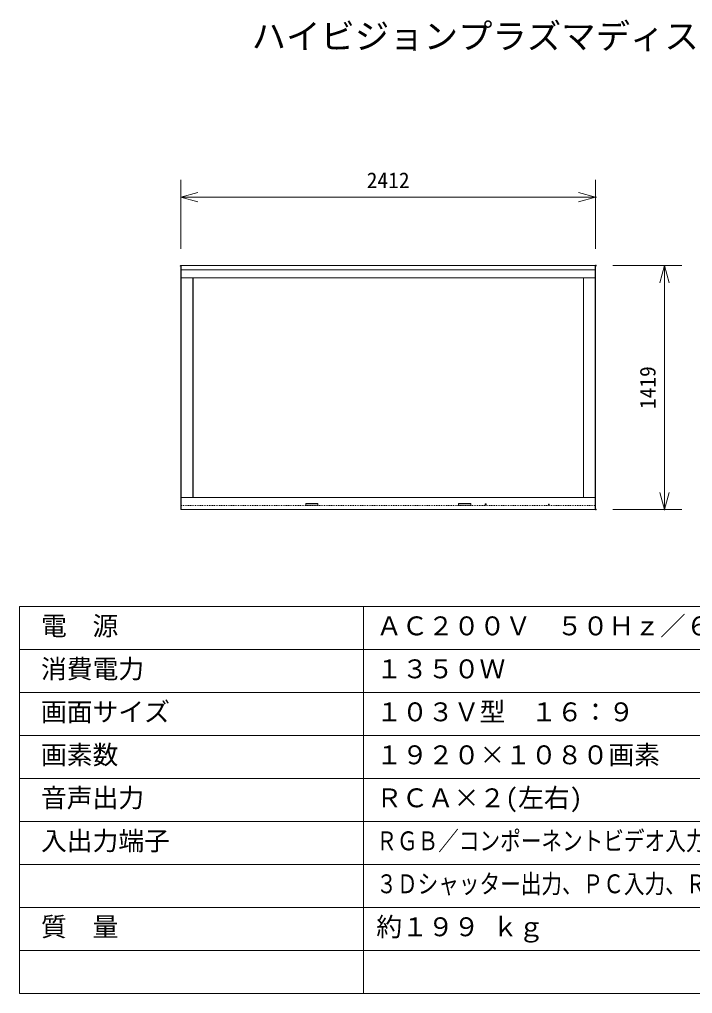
# Model space of a CAD drawing. Units: millimetres, scale not verified. Extents: x -62 to 63, y -56 to 57.
# Drawn here: x -62.5 to 15.8, y -56.5 to 56.8 of the extents above; entities that cross this region are included whole.
import ezdxf
from ezdxf.enums import TextEntityAlignment as Align

# ---------------------------------------------------------------- set-up
doc = ezdxf.new("R2010")
doc.units = ezdxf.units.MM
doc.header["$LTSCALE"] = 0.125
doc.header["$PDMODE"] = 32
doc.header["$PDSIZE"] = 0.0625
doc.linetypes.add('USER1', pattern=[0.8, 0.45, -0.05, 0.1, -0.05, 0.1, -0.05])
for name, color, linetype, lineweight in [('0-0_0', 7, 'Continuous', 9), ('0-1_WAKU', 1, 'Continuous', 18), ('0-5_GAIKEI', 1, 'Continuous', 18), ('0-6_SUNPO', 7, 'Continuous', 9)]:
    doc.layers.add(name, color=color, linetype=linetype, lineweight=lineweight)
doc.layers.add('0-2_MOJI1', color=7, linetype='Continuous')
doc.layers.add('0-4_Defpoints', color=7, linetype='Continuous')
doc.styles.add('ＭＳ ゴシック', font='')
doc.styles.get('ＭＳ ゴシック').set_extended_font_data('MS Gothic')

# ---------------------------------------------------------------- blocks, each defined once
blk = doc.blocks.new('_OPEN30')
at = {"layer": '0-0_0'}
blk.add_line((0, 0), (-1, 0), dxfattribs=at)
blk.add_lwpolyline([(-1, 0.26795), (0, 0), (-1, -0.26795)], dxfattribs=at)
blk = doc.blocks.new('D5')
at = {"layer": '0-4_Defpoints'}
for p in [(-3.9041, 28.8126), (-3.9041, 0.4286), (4.0959, 0.4286)]:
    blk.add_point(p, dxfattribs=at)
at = {"layer": '0-6_SUNPO'}
for p, q in [((-1.9041, 28.8126), (6.0959, 28.8126)), ((4.0959, 26.8126), (4.0959, 2.4286)), ((-1.9041, 0.4286), (6.0959, 0.4286))]:
    blk.add_line(p, q, dxfattribs=at)
at = {"layer": '0-6_SUNPO', "xscale": 2, "yscale": 2}
for p, rotation in [((4.0959, 28.8126), 90), ((4.0959, 0.4286), 270)]:
    blk.add_blockref('_OPEN30', p, dxfattribs=dict(at, rotation=rotation))
at = {"layer": '0-6_SUNPO', "style": 'ＭＳ ゴシック'}
blk.add_text('1419', height=1.833, rotation=90, dxfattribs=at).set_placement((3.5959, 12.1206), align=Align.BOTTOM_LEFT)
blk = doc.blocks.new('D4')
at = {"layer": '0-4_Defpoints'}
for p in [(-3.9251, 36.7741), (-52.1691, 28.7741), (-3.9251, 28.7741)]:
    blk.add_point(p, dxfattribs=at)
at = {"layer": '0-6_SUNPO'}
for p, q in [((-52.1691, 30.7741), (-52.1691, 38.7741)), ((-3.9251, 30.7741), (-3.9251, 38.7741)), ((-50.1691, 36.7741), (-5.9251, 36.7741))]:
    blk.add_line(p, q, dxfattribs=at)
at = {"layer": '0-6_SUNPO', "xscale": 2, "yscale": 2, "rotation": 180}
blk.add_blockref('_OPEN30', (-52.1691, 36.7741), dxfattribs=at)
at = {"layer": '0-6_SUNPO', "xscale": 2, "yscale": 2}
blk.add_blockref('_OPEN30', (-3.9251, 36.7741), dxfattribs=at)
at = {"layer": '0-6_SUNPO', "style": 'ＭＳ ゴシック'}
blk.add_text('2412', height=1.833, dxfattribs=at).set_placement((-30.5471, 37.2741), align=Align.BOTTOM_LEFT)

msp = doc.modelspace()

# ---------------------------------------------------------------- linework, layer by layer
at = {"layer": '0-1_WAKU', "color": 4}
for p, q in [((-62.4867, -11.4959), (-62.4867, -56.4959)), ((-62.4867, -11.4959), (62.5133, -11.4959)), ((-22.4867, -11.4959), (-22.4867, -56.4959)), ((62.5133, -56.4959), (-62.4867, -56.4959))]:
    msp.add_line(p, q, dxfattribs=at)
at = {"layer": '0-1_WAKU'}
for p, q in [((-62.4867, -16.4959), (62.5133, -16.4959)), ((-62.4867, -21.4959), (62.5133, -21.4959)), ((-62.4867, -26.4959), (62.5133, -26.4959)), ((-62.4867, -31.4959), (62.5133, -31.4959)), ((-62.4867, -36.4959), (62.5133, -36.4959)), ((-62.4867, -41.4959), (62.5133, -41.4959)), ((-62.4867, -46.4959), (62.5133, -46.4959)), ((-62.4867, -51.4959), (62.5133, -51.4959))]:
    msp.add_line(p, q, dxfattribs=at)
at = {"layer": '0-5_GAIKEI', "color": 7}
for p, q in [((-43.7248, 28.12), (-43.7248, 28.114)), ((-43.7248, 28.114), (-43.7248, -0.1666)), ((-43.6868, 28.1605), (-43.7231, 28.1243)), ((-43.6823, 28.1625), (-43.6648, 28.1625)), ((4.4552, 28.1645), (-43.6648, 28.1645)), ((4.4552, 28.1625), (4.4727, 28.1625)), ((4.5134, 28.1243), (4.4772, 28.1605)), ((4.5152, 28.12), (4.5152, -0.1727)), ((-43.7248, -0.1666), (-43.7248, -0.1727)), ((-43.7248, -0.1666), (-43.7247, -0.1671)), ((-43.7234, -0.1759), (-43.7231, -0.1769)), ((-43.6868, -0.2132), (-43.7231, -0.1769)), ((-43.6648, -0.2151), (-43.6823, -0.2151)), ((-43.6648, -0.2171), (4.4552, -0.2171)), ((4.4727, -0.2151), (4.4552, -0.2151)), ((4.5134, -0.1769), (4.4772, -0.2132))]:
    msp.add_line(p, q, dxfattribs=at)
at = {"layer": '0-5_GAIKEI'}
for p, q in [((-43.6823, 27.6625), (-43.6823, 0.2848)), ((-43.6648, 28.1645), (-43.6648, 28.1526)), ((-43.6648, 28.1526), (-43.6648, 27.6645)), ((4.4552, 27.6645), (-43.6648, 27.6645)), ((-43.6648, 27.6625), (-43.6648, 26.7786)), ((4.4552, 28.1645), (4.4552, 28.1526)), ((4.4552, 28.1526), (4.4552, 27.6645)), ((4.4727, 28.1506), (4.4552, 28.1506)), ((4.4727, 27.6625), (4.4552, 27.6625)), ((4.4552, 26.7786), (4.4552, 27.6625)), ((4.4729, 28.1622), (4.4727, 28.1625)), ((4.4727, 28.1506), (4.4729, 28.1538)), ((4.4727, 27.6625), (4.4727, 28.1506)), ((4.4769, 28.1607), (4.4772, 28.1605)), ((4.4772, 28.1522), (4.4769, 28.1499)), ((4.4769, 28.1499), (4.4769, 27.6625)), ((4.5134, 27.6625), (4.4769, 27.6625)), ((4.5134, 27.6625), (4.5152, 27.6625)), ((4.4417, 26.7486), (-43.6513, 26.7486)), ((3.0893, 26.7386), (-42.2989, 26.7386)), ((-43.6648, 1.1687), (-43.6648, 0.2848)), ((-43.6513, 1.1987), (4.4417, 1.1987)), ((-42.2989, 1.2087), (3.0893, 1.2087)), ((4.4552, 0.2848), (4.4552, 1.1687)), ((-43.7231, 0.2848), (-43.7248, 0.2848)), ((-43.7231, 0.2848), (-43.6866, 0.2848)), ((-43.6866, -0.2026), (-43.6866, 0.2848)), ((-43.6823, 0.2848), (-43.6823, -0.2033)), ((-43.6823, 0.2848), (-43.6648, 0.2848)), ((-43.6648, -0.2053), (-43.6648, 0.2828)), ((-29.198, 0.4748), (-29.198, 0.3348)), ((-27.8281, 0.5048), (-29.168, 0.5048)), ((-29.168, 0.3048), (-27.8281, 0.3048)), ((-27.7981, 0.3348), (-27.7981, 0.4748)), ((-11.4115, 0.4748), (-11.4115, 0.3348)), ((-10.0416, 0.5048), (-11.3815, 0.5048)), ((-11.3815, 0.3048), (-10.0416, 0.3048)), ((-10.0116, 0.3348), (-10.0116, 0.4748)), ((-8.3347, 0.4398), (-8.3347, 0.3178)), ((-8.2028, 0.4498), (-8.3247, 0.4498)), ((-8.3247, 0.3078), (-8.2028, 0.3078)), ((-8.1928, 0.3178), (-8.1928, 0.4398)), ((4.4727, 0.2848), (4.4552, 0.2848)), ((4.4727, 0.2848), (4.4769, 0.2848)), ((4.4727, -0.2033), (4.4727, 0.2848)), ((4.4769, 0.2848), (4.4769, -0.2026)), ((-43.6868, -0.2048), (-43.6866, -0.2026)), ((-43.6866, -0.2134), (-43.6868, -0.2132)), ((-43.6823, -0.2033), (-43.6826, -0.2065)), ((-43.6826, -0.2148), (-43.6823, -0.2151)), ((-43.6823, -0.2033), (-43.6648, -0.2033)), ((-43.6648, -0.2171), (-43.6648, -0.2053)), ((4.4552, -0.2033), (4.4727, -0.2033)), ((4.4552, -0.2171), (4.4552, -0.2053)), ((4.4729, -0.2065), (4.4727, -0.2033)), ((4.4727, -0.2151), (4.4729, -0.2148)), ((4.4769, -0.2026), (4.4772, -0.2048)), ((4.5134, -0.1769), (4.5136, -0.1765))]:
    msp.add_line(p, q, dxfattribs=at)
at = {"layer": '0-5_GAIKEI', "linetype": 'USER1'}
msp.add_line((-43.6648, 0.2828), (4.4552, 0.2828), dxfattribs=at)
at = {"layer": '0-5_GAIKEI'}
for points in [[(-43.6866, 27.6625), (-43.7231, 27.6625), (-43.7248, 27.6625)], [(-43.6823, 27.6625), (-43.6866, 27.6625), (-43.6866, 28.1499)], [(-43.6823, 0.2848), (-43.6866, 0.2848), (-43.6866, 27.6625)], [(-43.6823, 28.1625), (-43.6823, 27.6625), (-43.6648, 27.6625)], [(-43.6648, 27.6645), (-43.6648, 27.6625), (-43.6648, 26.7786)], [(4.4552, 27.6645), (4.4552, 27.6625), (4.4552, 26.7786)], [(4.4769, 28.1499), (4.476, 28.1502), (4.475, 28.1504), (4.4739, 28.1506), (4.4727, 28.1506)], [(4.4727, 0.2848), (4.4727, 27.6625), (4.4769, 27.6625), (4.4769, 0.2848)], [(4.4729, 28.1538), (4.4733, 28.1565), (4.4734, 28.1585), (4.4734, 28.1602), (4.4732, 28.1614), (4.4729, 28.1622)], [(4.4772, 28.1522), (4.4766, 28.1525), (4.4759, 28.1529), (4.4752, 28.1532), (4.4745, 28.1535), (4.4737, 28.1537), (4.4729, 28.1538)], [(4.4772, 28.1605), (4.4777, 28.1597), (4.478, 28.1584), (4.478, 28.1567), (4.4778, 28.1547), (4.4772, 28.1522)], [(-43.6513, 26.7486), (-43.6483, 26.7462), (-43.6468, 26.7452)], [(-43.6248, 26.7386), (-42.3089, 26.7386), (-42.3089, 1.2087), (-43.6248, 1.2087)], [(-42.3089, 26.7386), (-42.2989, 26.7386), (-42.2989, 1.2087), (-42.3089, 1.2087)], [(3.0993, 1.2087), (3.0893, 1.2087), (3.0893, 26.7386), (3.0993, 26.7386)], [(4.4152, 1.2087), (3.0993, 1.2087), (3.0993, 26.7386), (4.4152, 26.7386)], [(4.438, 26.7458), (4.4386, 26.7462), (4.4417, 26.7486)], [(-43.6648, 0.2828), (-43.6648, 0.2848), (-43.6648, 1.1687)], [(-43.6477, 1.2016), (-43.6483, 1.2011), (-43.6513, 1.1987)], [(4.4417, 1.1987), (4.4387, 1.2011), (4.4372, 1.2021)], [(4.4552, 0.2828), (4.4552, 0.2848), (4.4552, 1.1687)], [(-43.6648, -0.2053), (4.4552, -0.2053), (4.4552, 0.2828)], [(4.4769, 0.2848), (4.5134, 0.2848), (4.5152, 0.2848)], [(-43.6868, -0.2132), (-43.6873, -0.2123), (-43.6876, -0.211), (-43.6876, -0.2094), (-43.6874, -0.2074), (-43.6868, -0.2048)], [(-43.6868, -0.2048), (-43.6862, -0.2052), (-43.6856, -0.2055), (-43.6849, -0.2059), (-43.6841, -0.2061), (-43.6833, -0.2063), (-43.6826, -0.2065)], [(-43.6868, -0.2132), (-43.6862, -0.2137), (-43.6856, -0.2141), (-43.6849, -0.2144), (-43.6841, -0.2147), (-43.6833, -0.2148), (-43.6826, -0.2148)], [(-43.6866, -0.2026), (-43.6857, -0.2029), (-43.6846, -0.2031), (-43.6835, -0.2032), (-43.6823, -0.2033)], [(-43.6826, -0.2065), (-43.6829, -0.2091), (-43.683, -0.2111), (-43.683, -0.2128), (-43.6829, -0.214), (-43.6826, -0.2148)], [(4.4727, -0.2033), (4.4739, -0.2032), (4.475, -0.2031), (4.476, -0.2029), (4.4769, -0.2026)], [(4.4729, -0.2065), (4.4737, -0.2063), (4.4745, -0.2061), (4.4752, -0.2059), (4.4759, -0.2055), (4.4766, -0.2052), (4.4772, -0.2048)], [(4.4729, -0.2148), (4.4733, -0.2139), (4.4734, -0.2127), (4.4734, -0.2109), (4.4732, -0.2089), (4.4729, -0.2065)], [(4.4772, -0.2048), (4.4777, -0.2071), (4.478, -0.2091), (4.478, -0.2108), (4.4778, -0.2122), (4.4772, -0.2132)]]:
    msp.add_lwpolyline(points, dxfattribs=at)
at = {"layer": '0-5_GAIKEI', "color": 7}
for points in [[(-43.7231, 28.1243), (-43.7232, 28.1239), (-43.7234, 28.1223)], [(4.4772, 28.1605), (4.4766, 28.161), (4.4759, 28.1614), (4.4752, 28.1618), (4.4745, 28.162), (4.4737, 28.1621), (4.4729, 28.1622)]]:
    msp.add_lwpolyline(points, dxfattribs=at)
at = {"layer": '0-5_GAIKEI'}
msp.add_lwpolyline([(-0.9484, 0.4028), (-0.9484, 0.3548), (-0.9004, 0.3548), (-0.9004, 0.4028)], close=True, dxfattribs=at)
at = {"layer": '0-5_GAIKEI', "color": 7}
for centre, start, end in [((-43.7188, 28.12), 135, 180), ((-43.6823, 28.1565), 90, 135), ((4.5092, 28.12), 0, 45), ((-43.7188, -0.1727), 180, 225), ((-43.6823, -0.2091), 225, 270), ((4.4727, -0.2091), 270, 315), ((4.5092, -0.1727), 315, 0)]:
    msp.add_arc(centre, 0.006, start, end, dxfattribs=at)
at = {"layer": '0-5_GAIKEI'}
for centre, radius, start, end in [((-43.6248, 26.7786), 0.04, 180, 228.59038), ((-43.6248, 26.7786), 0.04, 180, 228.59038), ((-43.6248, 26.7786), 0.04, 228.59038, 236.61962), ((-43.6248, 26.7786), 0.04, 236.61962, 270), ((4.4152, 26.7786), 0.04, 270, 304.79333), ((4.4152, 26.7786), 0.04, 304.79333, 311.40962), ((4.4152, 26.7786), 0.04, 311.40962, 0), ((4.4152, 26.7786), 0.04, 311.40962, 0), ((-43.6248, 1.1687), 0.04, 131.40962, 180), ((-43.6248, 1.1687), 0.04, 131.40962, 180), ((-43.6248, 1.1687), 0.04, 124.82888, 131.40962), ((-43.6248, 1.1687), 0.04, 90, 124.82888), ((4.4152, 1.1687), 0.04, 56.61319, 90), ((4.4152, 1.1687), 0.04, 48.59038, 56.61319), ((4.4152, 1.1687), 0.04, 0, 48.59038), ((4.4152, 1.1687), 0.04, 0, 48.59038), ((-29.168, 0.4748), 0.03, 90, 180), ((-29.168, 0.3348), 0.03, 180, 270), ((-27.8281, 0.4748), 0.03, 0, 90), ((-27.8281, 0.3348), 0.03, 270, 0), ((-11.3815, 0.4748), 0.03, 90, 180), ((-11.3815, 0.3348), 0.03, 180, 270), ((-10.0416, 0.4748), 0.03, 0, 90), ((-10.0416, 0.3348), 0.03, 270, 0), ((-8.3247, 0.4398), 0.01, 90, 180), ((-8.3247, 0.3178), 0.01, 180, 270), ((-8.2028, 0.4398), 0.01, 0, 90), ((-8.2028, 0.3178), 0.01, 270, 0)]:
    msp.add_arc(centre, radius, start, end, dxfattribs=at)

# ---------------------------------------------------------------- block references
at = {"layer": '0-6_SUNPO'}
for name in ['D4', 'D5']:
    msp.add_blockref(name, (8.4402, -0.6481), dxfattribs=at)

# ---------------------------------------------------------------- texts
at = {"layer": '0-2_MOJI1', "style": 'ＭＳ ゴシック'}
for s, height, p in [('ハイビジョンプラズマディスプレイ', 2.933, (-35.4867, 52.5041)), ('電  源', 2.199, (-59.9867, -15.4959)), ('ＡＣ２００Ｖ\u3000５０Ｈｚ／６０Ｈｚ', 2.199, (-20.9867, -15.4959)), ('消費電力', 2.199, (-59.9867, -20.4959)), ('１３５０Ｗ', 2.199, (-20.9867, -20.4959)), ('画面サイズ', 2.199, (-59.9867, -25.4959)), ('１０３Ｖ型\u3000１６：９', 2.199, (-20.9867, -25.4959)), ('画素数', 2.199, (-59.9867, -30.4959)), ('１９２０×１０８０画素', 2.199, (-20.9867, -30.4959)), ('音声出力', 2.199, (-59.9867, -35.4959)), ('ＲＣＡ×２(左右)', 2.199, (-20.9867, -35.4959)), ('入出力端子', 2.199, (-59.9867, -40.4959)), ('質\u3000量', 2.199, (-59.9867, -50.4959)), ('約１９９ ｋｇ', 2.199, (-20.9867, -50.4959))]:
    msp.add_text(s, height=height, dxfattribs=at).set_placement(p, align=Align.BOTTOM_LEFT)
at = {"layer": '0-2_MOJI1', "style": 'ＭＳ ゴシック', "width": 0.8}
for s, p in [('ＲＧＢ／コンポーネントビデオ入力、ＨＤＭＩ入力', (-20.9867, -40.4959)), ('３Ｄシャッター出力、ＰＣ入力、ＲＳ２３２Ｃ、ＬＡＮ', (-20.9867, -45.4959))]:
    msp.add_text(s, height=2.199, dxfattribs=at).set_placement(p, align=Align.BOTTOM_LEFT)

doc.saveas('drawing.dxf')
